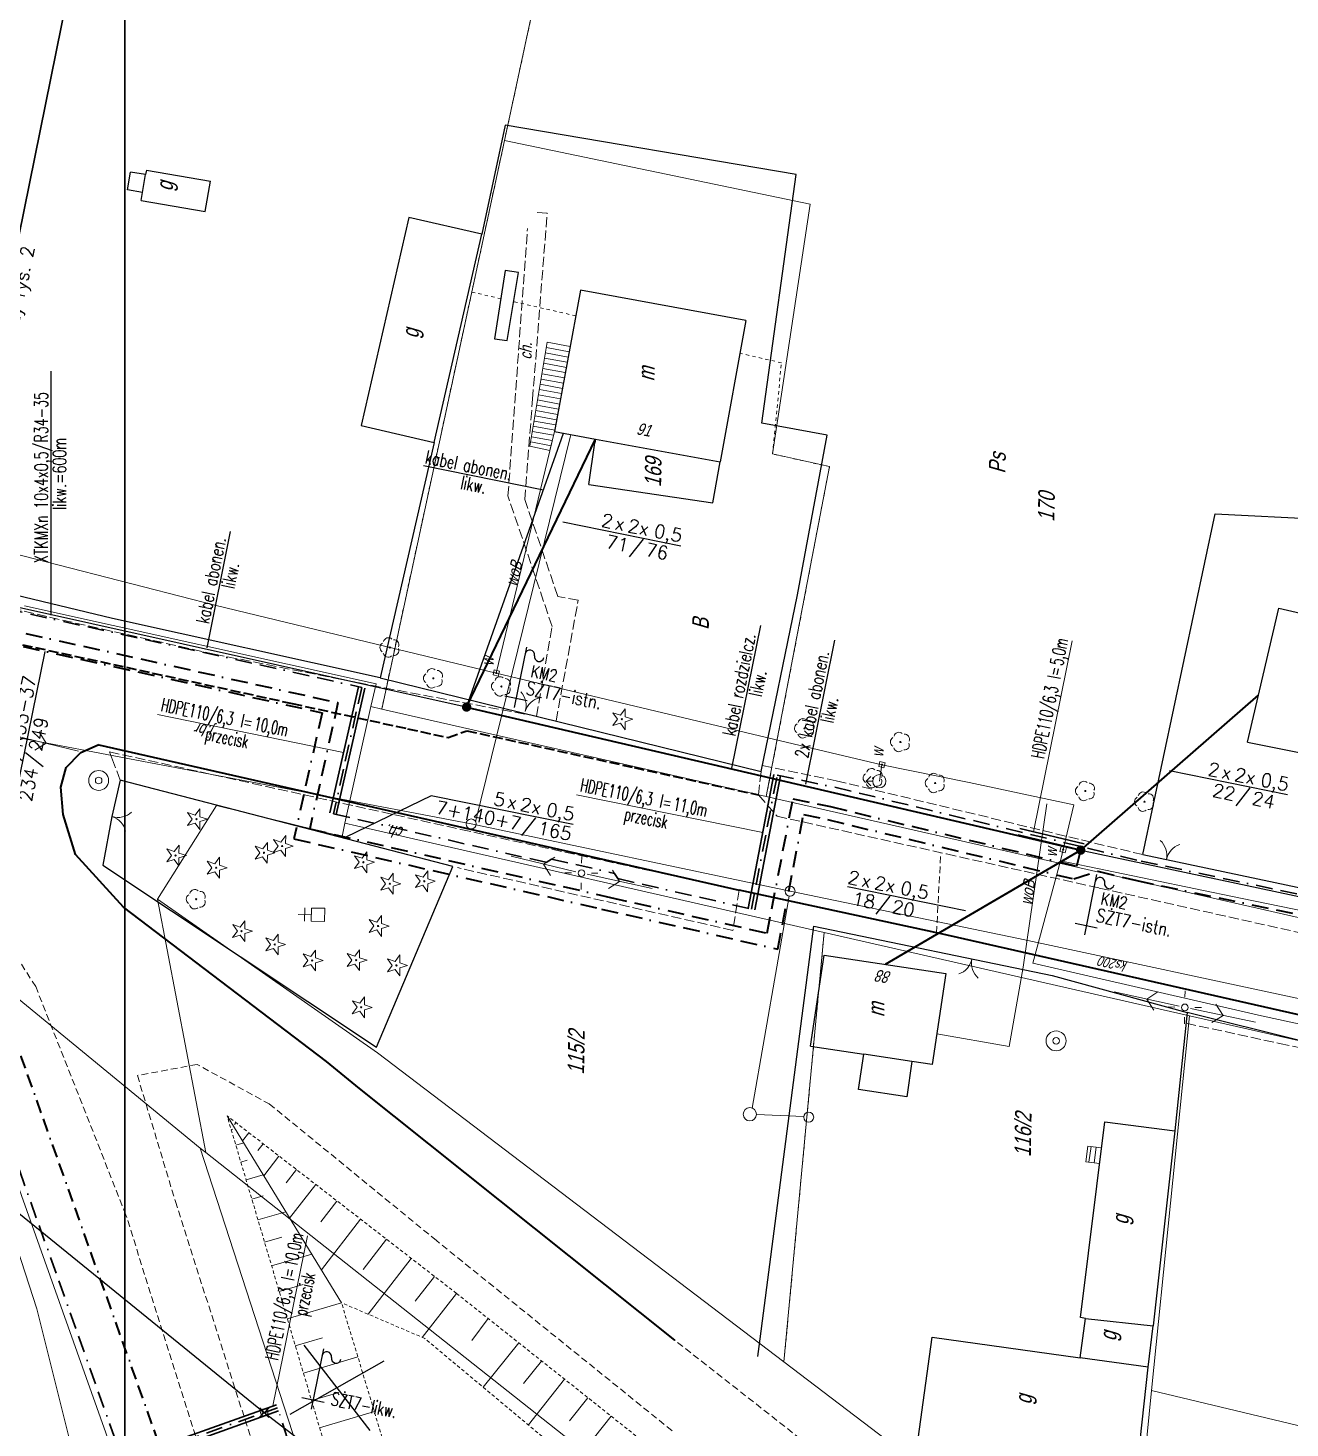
# Model space of a CAD drawing. Header units: millimetres. Extents: x 4848043 to 9699780, y 5827542 to 11659147.
# Drawn here: x 4849256.3 to 4849446.3, y 5829553.8 to 5829764.6 of the extents above; entities that cross this region are included whole.
import ezdxf
from ezdxf.enums import TextEntityAlignment as Align
from ezdxf.lldxf.tags import DXFTag

# ---------------------------------------------------------------- set-up
doc = ezdxf.new("R2010")
doc.units = ezdxf.units.MM
doc.header["$MEASUREMENT"] = 0
for name, pattern in [('0', [0]), ('BORDER', [1.75, 0.5, -0.25, 0.5, -0.25, 0, -0.25]), ('GUZ', [1, 0.5, -0.5]), ('KOC', [2, 1.5, -0.5]), ('KOJ', [0]), ('KOU', [1.5, 1, -0.5]), ('SCH', [0]), ('UPW', [0]), ('WSQ', [0.85, 0.5, -0.35])]:
    doc.linetypes.add(name, pattern=pattern)
doc.layers.get('0').update_dxf_attribs({"lineweight": 18})
for name, color, linetype, lineweight in [('EADTD_T_0', 7, '0', 18), ('EBTPO_L_6', 9, '0', 18), ('EBUOA_T_1', 251, '0', 25), ('EBUPP_L_3', 6, '0', 25), ('EDZPD_L_0', 251, '0', 18), ('EDZTD_T_0', 7, '0', 25), ('EUZOU_T_0', 251, '0', 18), ('EUZPU_L_4', 251, 'GUZ', 18), ('SDROK_T_0', 250, '0', 18), ('SDROK_T_1', 251, '0', 18), ('SDRPK_L_0', 7, '0', 35), ('SDRPK_L_0_nowa_powiatówka', 7, '0', 35), ('SDRPK_L_1', 7, 'KOU', 18), ('SDRPK_L_1_nowa_powiatówka', 7, 'KOU', 18), ('SDRPK_L_2', 251, 'KOC', 18), ('SZAPM_T_0', 251, '0', 18), ('SZOPO_T_0', 251, '0', 18), ('SZZPZ_T_0', 251, '0', 15), ('TEL kable doziemne proj.', 32, 'BORDER', 30), ('TEL rury', 6, 'Continuous', 30), ('TEL rury opis', 6, 'Continuous', 20), ('TES kable doziemne proj.', 4, 'BORDER', 40), ('TES kable napow. proj.', 241, 'LIN_NAPOW_PROJ', 35), ('UEEPA_T_2', 251, '0', 18), ('UKKOO_T_2', 7, '0', 18), ('UKKPA_T_4', 251, '0', 18), ('UKKPOR_L_0', 36, '0', 18), ('UTTPA_T_2', 34, '0', 18), ('UWWOA_T_0', 251, '0', 18), ('UWWOO_T_0', 251, '0', 18), ('UWWPA_T_0', 251, '0', 18), ('UWWPO_L_0', 162, 'UPW', 18), ('WUKPS_L_1', 251, '0', 18), ('WUKPS_L_2', 251, '0', 18)]:
    doc.layers.add(name, color=color, linetype=linetype, lineweight=lineweight)
doc.layers.add('Kanaliza', color=36, linetype='DASHEDX2', lineweight=18, plot=False)
doc.layers.add('RYS layout', color=7, linetype='Continuous', lineweight=30, plot=False)
for name, color, linetype in [('NR-RYS @ 1', 7, 'Continuous'), ('SZOPO_L_0', 251, 'BGS'), ('TES kable napow. likw.', 9, 'LIN_NAPOW_LIKW'), ('TES opisy kabli abon.', 30, 'Continuous'), ('TES opisy kabli rozdz.', 30, 'Continuous'), ('TES rury', 6, 'Continuous'), ('TES zakończenia likwidowane', 9, 'Continuous')]:
    doc.layers.add(name, color=color, linetype=linetype)
doc.styles.add('ROMANS', font='simplex.shx')
doc.styles.add('SIMPLEX', font='simplex.shx', dxfattribs={"width": 0.8, "height": 1.5})
doc.styles.add('Simplex2', font='simplex.shx', dxfattribs={"width": 0.7})
doc.styles.get("Standard").update_dxf_attribs({"font": 'txt', "width": 0.8, "oblique": 15})
doc.linetypes.add('BGS', pattern='A,2.5,[133,ltypeshp.shx,S=0.2,R=0,X=0,Y=0],2.5', length=5)
tags = doc.linetypes.add('DASHEDX2', pattern=[38.1, 25.4, -12.7]).pattern_tags.tags
tags[6:7] = [DXFTag(74, 4), DXFTag(75, 0), DXFTag(340, '0'), DXFTag(46, 1.0), DXFTag(50, 0.0), DXFTag(44, 0.0), DXFTag(45, 0.0)]
tags[4:5] = [DXFTag(74, 4), DXFTag(75, 0), DXFTag(340, '0'), DXFTag(46, 1.0), DXFTag(50, 0.0), DXFTag(44, 0.0), DXFTag(45, 0.0)]
doc.linetypes.add('LIN_NAPOW_LIKW', pattern='A,0.0001,[131,ltypeshp.shx,S=0.1,R=20,X=0.34023,Y=-0.12817],-0.1,[131,ltypeshp.shx,S=0.1,R=200,X=0.35977,Y=0.12817],-0.3,[135,l_napow.shx,S=0.1,R=0,X=-0.4,Y=0],-0.2,[135,l_napow.shx,S=0.1,R=180,X=0.2,Y=0],-0.2', length=0.8001)
doc.linetypes.add('LIN_NAPOW_PROJ', pattern='A,0.0001,-0.4,[136,l_napow.shx,S=0.1,R=0,X=-0.4,Y=0],-0.2,[137,l_napow.shx,S=0.1,R=0,X=-0.2,Y=0],-0.2', length=0.8001)

# ---------------------------------------------------------------- blocks, each defined once
blk = doc.blocks.new('FIG_2')
at = {"color": 0}
for p, q in [((-0.00583, 0.491555), (-0.00583, 1.491555)), ((-0.50583, 0.991555), (0.49417, 0.991555)), ((0.49417, 0.491555), (-0.50583, 0.491555)), ((-0.50583, 0.491555), (-0.50583, -0.508445)), ((0.49417, -0.508445), (0.49417, 0.491555)), ((-0.50583, -0.508445), (0.49417, -0.508445))]:
    blk.add_line(p, q, dxfattribs=at)
blk = doc.blocks.new('BGB')
at = {"color": 0}
for centre, start, end in [((-1.5, 0.021), 0, 60.404), ((1.5, 0.021), 120, 180.404)]:
    blk.add_arc(centre, 1.5, start, end, dxfattribs=at)
blk = doc.blocks.new('DIG')
at = {"color": 0}
for p, q in [((-0.78225, -0.26495), (-0.3012, 0.09375)), ((-0.4937, 0.6621), (-0.0039, 0.31545)), ((-0.3012, 0.09375), (-0.4937, 0.6621)), ((-0.0039, 0.31545), (0.4771, 0.67415)), ((0.4771, 0.67415), (0.2988, 0.1012)), ((0.2988, 0.1012), (0.7886, -0.24545)), ((-0.18225, -0.2575), (-0.78225, -0.26495)), ((0.01025, -0.82585), (-0.18225, -0.2575)), ((0.1886, -0.2529), (0.01025, -0.82585)), ((0.7886, -0.24545), (0.1886, -0.2529))]:
    blk.add_line(p, q, dxfattribs=at)
blk.add_circle((0, 0), 0.045, dxfattribs=at)
blk = doc.blocks.new('DLI')
at = {"color": 0}
blk.add_circle((0, 0), 0.045, dxfattribs=at)
for centre, start, end in [((-0.357, 0.116), 102.488, 221.918), ((0, 0.375), 30.487, 149.918), ((0.357, 0.116), -41.514, 77.916), ((-0.22, -0.303), 174.489, 293.916), ((0.22, -0.303), -113.512, 5.915)]:
    blk.add_arc(centre, 0.375, start, end, dxfattribs=at)
blk = doc.blocks.new('PNN')
at = {"color": 0}
for p, q in [((0.4395, 0.01539), (5.4395, 0.01539)), ((2.9395, 0.01539), (2.2324, 0.72249)), ((2.9395, 0.01539), (2.2324, -0.69171))]:
    blk.add_line(p, q, dxfattribs=at)
blk = doc.blocks.new('SLS')
at = {"color": 0}
blk.add_circle((0, 0), 0.25, dxfattribs=at)
blk.add_circle((0, 0), 0.25, dxfattribs=at)
blk = doc.blocks.new('LAT')
at = {"color": 0}
for p, q in [((0.00809, 0.758155), (0.00809, 1.258155)), ((-1.24191, 0.008155), (-0.74191, 0.008155)), ((0.75809, 0.008155), (1.25809, 0.008155)), ((0.00809, -0.741845), (0.00809, -1.241845))]:
    blk.add_line(p, q, dxfattribs=at)
blk = doc.blocks.new('UKK')
at = {"color": 0}
blk.add_circle((0, 0), 0.375, dxfattribs=at)
blk = doc.blocks.new('ZAS')
at = {"color": 0}
for p, q in [((0.2, 0.2), (-0.2, 0.2)), ((-0.2, 0.2), (-0.2, -0.2)), ((0.2, -0.2), (0.2, 0.2)), ((-0.2, -0.2), (0.2, -0.2))]:
    blk.add_line(p, q, dxfattribs=at)
blk.add_circle((0, 0), 0.045, dxfattribs=at)
blk = doc.blocks.new('HYP')
at = {"color": 0}
for p, q in [((0, 1), (-0.35355, 0.64645)), ((0, 0.5), (0, 1)), ((0, 1), (0.35355, 0.64645))]:
    blk.add_line(p, q, dxfattribs=at)
blk.add_circle((0, 0), 0.5, dxfattribs=at)
blk = doc.blocks.new('STD')
at = {"color": 0}
for radius in [0.75, 0.25]:
    blk.add_circle((0, 0), radius, dxfattribs=at)
blk = doc.blocks.new('KB-IWP')
at = {"style": 'SIMPLEX'}
for p in [(-1.22, 0.25), (0.64, 0.25)]:
    blk.add_text('x', height=1, dxfattribs=at).set_placement(p, align=Align.RIGHT)
for tag, p in [('POJ-KAB', (-2.13, 0.25)), ('DL-KAB', (-0.62, -1.25))]:
    blk.add_attdef(tag, text='', height=1, dxfattribs=at).set_placement(p, align=Align.RIGHT)
for tag, p in [('KONS-KAB', (-0.52, 0.25)), ('SR-ZYL', (2.12, 0.25)), ('SEP', (-0.02, -1.25))]:
    blk.add_attdef(tag, text='', height=1, dxfattribs=at).set_placement(p, align=Align.CENTER)
at = {"style": 'SIMPLEX', "flags": 1}
blk.add_attdef('TYP-KAB', text='', height=0.5, dxfattribs=at).set_placement((-6.02, 0.25), align=Align.RIGHT)
blk.add_attdef('REJ-SZAF', (6.39, 0.25), '', height=0.5, dxfattribs=at)
at = {"style": 'SIMPLEX'}
blk.add_attdef('DL-MON', (0.7, -1.25), '', height=1, dxfattribs=at)
blk = doc.blocks.new('OB')
at = {"style": 'ROMANS', "width": 0.6}
blk.add_text('l=', height=2, dxfattribs=at).set_placement((9.86, 0.18))
for tag, p in [('OB_TYP', (8.68, 0.18)), ('OB_SW', (11.54, -2.76))]:
    blk.add_attdef(tag, text='', height=2, dxfattribs=at).set_placement(p, align=Align.RIGHT)
blk.add_attdef('OB_DL', (11.91, 0.18), '', height=2, dxfattribs=at)
blk = doc.blocks.new('KB-RZP')
at = {"style": 'SIMPLEX'}
for s, p in [('/', (0.5, 0.39)), ('x', (-4.75, 0.25)), ('x', (-2.78, 0.25))]:
    blk.add_text(s, height=1, dxfattribs=at).set_placement(p)
for tag, p in [('POJ-KAB', (-5.16, 0.25)), ('DL-KAB', (0.19, -1.25))]:
    blk.add_attdef(tag, text='', height=1, dxfattribs=at).set_placement(p, align=Align.RIGHT)
for tag, p in [('KONS-KAB', (-3.5, 0.25)), ('SR-ZYL', (-0.85, 0.25)), ('SEP', (0.84, -1.25))]:
    blk.add_attdef(tag, text='', height=1, dxfattribs=at).set_placement(p, align=Align.CENTER)
for tag, p in [('NR-KAB', (1.5, 0.25)), ('DL-MON', (1.5, -1.25))]:
    blk.add_attdef(tag, p, '', height=1, dxfattribs=at)
at = {"style": 'SIMPLEX', "flags": 1}
blk.add_attdef('TYP-KAB', text='', height=0.5, dxfattribs=at).set_placement((-8.41, 0.25), align=Align.RIGHT)
blk.add_attdef('REJ-SZAF', (7.64, 0.25), '', height=0.5, dxfattribs=at)

msp = doc.modelspace()

# ---------------------------------------------------------------- hatches: boundary and pattern name
at = {"layer": 'UTTPA_T_2', "linetype": 'LIN_NAPOW_LIKW'}
h = msp.add_hatch(color=140, dxfattribs=at)
h.paths.add_polyline_path([(4849321.67, 5829662.63, 0.215792), (4849321.71, 5829662.05), (4849322.33, 5829662.38), (4849322.69, 5829661.78, 0.170354), (4849322.99, 5829662.14, 1)])
h.paths.add_polyline_path([(4849322.33, 5829662.38), (4849321.71, 5829662.05, 0.427671), (4849322.69, 5829661.78)])
h = msp.add_hatch(color=140, dxfattribs=at)
h.paths.add_polyline_path([(4849321.83, 5829662.57, 0.215792), (4849321.86, 5829662.13), (4849322.33, 5829662.39), (4849322.61, 5829661.92, 0.170354), (4849322.84, 5829662.2, 1)])
h.paths.add_polyline_path([(4849322.33, 5829662.39), (4849321.86, 5829662.13, 0.427671), (4849322.61, 5829661.92)])
h = msp.add_hatch(color=140, dxfattribs=at)
h.paths.add_polyline_path([(4849414.14, 5829641.09, 0.215792), (4849414.18, 5829640.52), (4849414.8, 5829640.85), (4849415.16, 5829640.25, 0.170354), (4849415.46, 5829640.61, 1)])
h.paths.add_polyline_path([(4849414.8, 5829640.85), (4849414.18, 5829640.52, 0.427671), (4849415.16, 5829640.25)])
h = msp.add_hatch(color=140, dxfattribs=at)
h.paths.add_polyline_path([(4849414.3, 5829641.04, 0.215792), (4849414.33, 5829640.6), (4849414.8, 5829640.85), (4849415.08, 5829640.39, 0.170354), (4849415.31, 5829640.66, 1)])
h.paths.add_polyline_path([(4849414.8, 5829640.85), (4849414.33, 5829640.6, 0.427671), (4849415.08, 5829640.39)])

# ---------------------------------------------------------------- linework, layer by layer
at = {"layer": 'EBTPO_L_6', "linetype": 'SCH'}
for p, q in [((4849334.47, 5829717.3), (4849332.37, 5829704.67)), ((4849337.92, 5829716.66), (4849334.47, 5829717.3)), ((4849334.07, 5829714.92), (4849337.48, 5829714.3)), ((4849334.21, 5829715.72), (4849337.64, 5829715.08)), ((4849334.34, 5829716.5), (4849337.77, 5829715.88)), ((4849337.92, 5829716.66), (4849335.6, 5829704.08)), ((4849333.69, 5829712.55), (4849337.06, 5829711.93)), ((4849333.82, 5829713.35), (4849337.19, 5829712.73)), ((4849333.94, 5829714.15), (4849337.35, 5829713.51)), ((4849333.42, 5829710.98), (4849336.75, 5829710.36)), ((4849333.56, 5829711.77), (4849336.91, 5829711.15)), ((4849333.02, 5829708.62), (4849336.33, 5829708)), ((4849333.15, 5829709.4), (4849336.46, 5829708.8)), ((4849333.29, 5829710.2), (4849336.62, 5829709.58)), ((4849332.64, 5829706.25), (4849335.89, 5829705.65)), ((4849332.77, 5829707.03), (4849336.04, 5829706.43)), ((4849332.91, 5829707.82), (4849336.17, 5829707.23)), ((4849332.37, 5829704.67), (4849331.87, 5829701.66)), ((4849332.37, 5829704.67), (4849335.6, 5829704.08)), ((4849335.6, 5829704.08), (4849332.37, 5829704.67)), ((4849332.5, 5829705.45), (4849335.75, 5829704.85)), ((4849335.6, 5829704.08), (4849334.88, 5829701.01)), ((4849331.99, 5829702.3), (4849335.06, 5829701.73)), ((4849332.12, 5829703.08), (4849335.23, 5829702.52)), ((4849332.25, 5829703.88), (4849335.42, 5829703.3)), ((4849334.88, 5829701.01), (4849331.87, 5829701.66))]:
    msp.add_line(p, q, dxfattribs=at)
at = {"layer": 'EBTPO_L_6', "linetype": '0'}
for p, q in [((4849415.59, 5829593.93), (4849415.89, 5829596.29)), ((4849417.92, 5829596.05), (4849415.89, 5829596.29)), ((4849416.35, 5829596.24), (4849416.04, 5829593.88)), ((4849417.15, 5829596.14), (4849416.84, 5829593.79)), ((4849417.64, 5829593.67), (4849417.92, 5829596.05)), ((4849417.64, 5829593.67), (4849415.59, 5829593.93))]:
    msp.add_line(p, q, dxfattribs=at)
at = {"layer": 'EBUPP_L_3', "linetype": '0'}
for p, q in [((4849271.27, 5829740.27), (4849271.74, 5829742.92)), ((4849274, 5829742.54), (4849271.74, 5829742.92)), ((4849273.55, 5829739.87), (4849274, 5829742.54)), ((4849274.11, 5829743.2), (4849274, 5829742.54)), ((4849274.11, 5829743.2), (4849283.76, 5829741.55)), ((4849273.55, 5829739.87), (4849271.27, 5829740.27)), ((4849273.33, 5829738.63), (4849273.55, 5829739.87)), ((4849282.98, 5829736.98), (4849283.76, 5829741.55)), ((4849273.33, 5829738.63), (4849282.98, 5829736.98)), ((4849313.65, 5829736.07), (4849306.47, 5829704.76)), ((4849324.64, 5829733.56), (4849313.65, 5829736.07)), ((4849317.46, 5829702.22), (4849324.64, 5829733.56)), ((4849328.13, 5829728.13), (4849326.54, 5829717.8)), ((4849330.12, 5829727.8), (4849328.13, 5829728.13)), ((4849328.42, 5829717.55), (4849330.12, 5829727.8)), ((4849339.48, 5829725.13), (4849335.55, 5829703.86)), ((4849364.4, 5829720.56), (4849339.48, 5829725.13)), ((4849364.4, 5829720.56), (4849360.52, 5829699.29)), ((4849326.54, 5829717.8), (4849328.42, 5829717.55)), ((4849306.47, 5829704.76), (4849317.46, 5829702.22)), ((4849335.55, 5829703.86), (4849341.74, 5829702.73)), ((4849340.71, 5829695.88), (4849341.65, 5829702.17)), ((4849341.74, 5829702.73), (4849341.65, 5829702.17)), ((4849341.74, 5829702.73), (4849360.52, 5829699.29)), ((4849359.39, 5829693.11), (4849360.52, 5829699.29)), ((4849340.71, 5829695.88), (4849359.39, 5829693.11)), ((4849439.9, 5829657.09), (4849444.64, 5829677.29)), ((4849444.64, 5829677.29), (4849460.23, 5829673.63)), ((4849439.9, 5829657.09), (4849456.54, 5829653.75)), ((4849374.13, 5829611.35), (4849376.19, 5829625.02)), ((4849376.19, 5829625.02), (4849394.51, 5829622.25)), ((4849394.51, 5829622.25), (4849392.44, 5829608.59)), ((4849374.13, 5829611.35), (4849382.15, 5829610.13)), ((4849381.33, 5829604.8), (4849382.15, 5829610.13)), ((4849389.39, 5829609.04), (4849382.15, 5829610.13)), ((4849389.39, 5829609.04), (4849388.6, 5829603.69)), ((4849392.44, 5829608.59), (4849389.39, 5829609.04)), ((4849388.6, 5829603.69), (4849381.33, 5829604.8)), ((4849414.79, 5829570.46), (4849418.41, 5829599.92)), ((4849418.41, 5829599.92), (4849428.97, 5829598.57)), ((4849428.97, 5829598.57), (4849425.69, 5829569.21)), ((4849414.72, 5829564.42), (4849415.54, 5829570.35)), ((4849415.54, 5829570.35), (4849414.79, 5829570.46)), ((4849415.54, 5829570.35), (4849425.69, 5829569.21)), ((4849424.97, 5829563), (4849425.69, 5829569.21)), ((4849390.32, 5829552.2), (4849392.45, 5829567.52)), ((4849392.45, 5829567.52), (4849414.72, 5829564.42)), ((4849424.97, 5829563), (4849414.72, 5829564.42)), ((4849423.26, 5829547.63), (4849424.97, 5829563))]:
    msp.add_line(p, q, dxfattribs=at)
at = {"layer": 'EDZPD_L_0', "linetype": '0'}
for p, q in [((4849328.04, 5829747.7), (4849348.73, 5829843.48)), ((4849309.55, 5829662.09), (4849328.04, 5829747.7)), ((4849328.04, 5829747.7), (4849374.07, 5829738.07)), ((4849374.07, 5829738.07), (4849368.4, 5829700.49)), ((4849368.4, 5829700.49), (4849376.97, 5829698.58)), ((4849376.97, 5829698.58), (4849367.46, 5829648.92)), ((4849308.71, 5829665.87), (4849255.75, 5829677.6)), ((4849307.93, 5829662.46), (4849308.71, 5829665.87)), ((4849304.02, 5829644.89), (4849307.93, 5829662.46)), ((4849309.55, 5829662.09), (4849307.93, 5829662.46)), ((4849367.46, 5829648.92), (4849309.55, 5829662.09)), ((4849284.68, 5829647.58), (4849275.77, 5829633.45)), ((4849303.58, 5829642.92), (4849284.68, 5829647.58)), ((4849460.22, 5829627.8), (4849367.46, 5829648.92)), ((4849304.02, 5829644.89), (4849303.58, 5829642.92)), ((4849305.75, 5829644.52), (4849304.02, 5829644.89)), ((4849376.17, 5829628.44), (4849305.75, 5829644.52)), ((4849275.77, 5829633.45), (4849283.09, 5829595.3)), ((4849308.9, 5829610.32), (4849275.77, 5829633.45)), ((4849240.62, 5829630.04), (4849282.22, 5829595.99)), ((4849289.75, 5829492.04), (4849240.62, 5829630.04)), ((4849370.12, 5829563.8), (4849376.17, 5829628.44)), ((4849431.16, 5829615.92), (4849376.17, 5829628.44)), ((4849425.47, 5829559.51), (4849431.16, 5829615.92)), ((4849431.16, 5829615.92), (4849501.31, 5829599.96)), ((4849370.12, 5829563.8), (4849308.9, 5829610.32)), ((4849282.22, 5829595.99), (4849316.61, 5829490.02)), ((4849283.09, 5829595.3), (4849282.22, 5829595.99)), ((4849283.09, 5829595.3), (4849436.9, 5829473.81)), ((4849421.93, 5829524.43), (4849370.12, 5829563.8)), ((4849425.47, 5829559.51), (4849421.93, 5829524.43)), ((4849495.68, 5829542.59), (4849425.47, 5829559.51))]:
    msp.add_line(p, q, dxfattribs=at)
at = {"layer": 'EUZPU_L_4', "linetype": 'GUZ'}
for p, q in [((4849348.58, 5829842.77), (4849328.04, 5829747.7)), ((4849328.04, 5829747.7), (4849323.11, 5829724.86)), ((4849323.11, 5829724.86), (4849320.19, 5829711.35)), ((4849323.11, 5829724.86), (4849327.47, 5829723.86)), ((4849338.77, 5829721.28), (4849329.4, 5829723.43)), ((4849369.74, 5829714.21), (4849363.51, 5829715.64)), ((4849368.4, 5829700.49), (4849369.74, 5829714.21)), ((4849320.19, 5829711.35), (4849309.55, 5829662.09)), ((4849376.97, 5829698.58), (4849368.4, 5829700.49)), ((4849367.46, 5829648.92), (4849376.97, 5829698.58)), ((4849372.44, 5829588.66), (4849376.17, 5829628.44)), ((4849370.12, 5829563.8), (4849372.44, 5829588.66))]:
    msp.add_line(p, q, dxfattribs=at)
at = {"layer": 'Kanaliza', "ltscale": 0.1}
for p, q in [((4849323.69, 5829645.13), (4849338, 5829703.41)), ((4849365.32, 5829602.02), (4849370.9, 5829633.93)), ((4849373.09, 5829600.72), (4849365.98, 5829601.04))]:
    msp.add_line(p, q, dxfattribs=at)
msp.add_circle((4849364.98, 5829601.08), 1, dxfattribs=at)
at = {"layer": 'RYS layout'}
for points in [[(4849270.89, 5829527.13), (4848660.89, 5829527.13), (4848660.89, 5829812.13), (4849270.89, 5829812.13)], [(4849812.06, 5829411.56), (4849214.23, 5829532.82), (4849270.89, 5829812.13), (4849868.72, 5829690.87)]]:
    msp.add_lwpolyline(points, close=True, dxfattribs=at)
at = {"layer": 'SDRPK_L_0', "linetype": 'KOC'}
for p, q in [((4849249.61, 5829673.05), (4849275.04, 5829667.51)), ((4849275.04, 5829667.51), (4849296.06, 5829662.92)), ((4849296.06, 5829662.92), (4849313.45, 5829659.12)), ((4849313.45, 5829659.12), (4849319.57, 5829657.79)), ((4849319.57, 5829657.79), (4849322.35, 5829658.83)), ((4849322.35, 5829658.83), (4849347.55, 5829653.27)), ((4849347.55, 5829653.27), (4849366.28, 5829649.16))]:
    msp.add_line(p, q, dxfattribs=at)
at = {"layer": 'SDRPK_L_0', "linetype": 'KOJ'}
for p, q in [((4849393.6, 5829628.29), (4849363.37, 5829634.81)), ((4849457.79, 5829613.72), (4849393.6, 5829628.29)), ((4849306.18, 5829604.97), (4849301.23, 5829609.04)), ((4849353.66, 5829567.07), (4849306.18, 5829604.97))]:
    msp.add_line(p, q, dxfattribs=at)
at = {"layer": 'SDRPK_L_0_nowa_powiatówka', "linetype": '0'}
for p, q in [((4849266.94, 5829656.71), (4849264.14, 5829655.44)), ((4849266.94, 5829656.71), (4849363.37, 5829634.81)), ((4849262.04, 5829653.26), (4849264.14, 5829655.44)), ((4849261.23, 5829650.33), (4849262.04, 5829653.26)), ((4849261.57, 5829646.19), (4849261.23, 5829650.33)), ((4849263.45, 5829640.17), (4849261.57, 5829646.19)), ((4849270.69, 5829632.26), (4849263.45, 5829640.17)), ((4849301.23, 5829609.04), (4849270.69, 5829632.26))]:
    msp.add_line(p, q, dxfattribs=at)
at = {"layer": 'SDRPK_L_1', "linetype": 'KOC'}
for p, q in [((4849366.28, 5829649.16), (4849369.09, 5829645.95)), ((4849369.09, 5829645.95), (4849394.59, 5829640.27)), ((4849394.59, 5829640.27), (4849417.6, 5829635.14)), ((4849417.6, 5829635.14), (4849452.03, 5829627.47))]:
    msp.add_line(p, q, dxfattribs=at)
at = {"layer": 'SDRPK_L_1', "linetype": 'KOU'}
for p, q in [((4849393.08, 5829628.4), (4849393.73, 5829640.45)), ((4849317.78, 5829582.07), (4849292.5, 5829602.75)), ((4849353.27, 5829553.44), (4849317.78, 5829582.07)), ((4849415.09, 5829518.89), (4849353.66, 5829567.07))]:
    msp.add_line(p, q, dxfattribs=at)
at = {"layer": 'SDRPK_L_1_nowa_powiatówka', "linetype": 'KOU'}
for p, q in [((4849257.45, 5829620.3), (4849252.72, 5829627.66)), ((4849271.04, 5829585.91), (4849257.45, 5829620.3)), ((4849281.75, 5829608.58), (4849272.77, 5829606.92)), ((4849292.7, 5829602.59), (4849281.75, 5829608.58)), ((4849272.77, 5829606.92), (4849278.48, 5829587.96)), ((4849278.48, 5829587.96), (4849309.51, 5829490.71)), ((4849301.74, 5829488.25), (4849271.04, 5829585.91))]:
    msp.add_line(p, q, dxfattribs=at)
at = {"layer": 'SDRPK_L_2', "linetype": 'KOC'}
for p, q in [((4849332.26, 5829708.72), (4849334.46, 5829736.74)), ((4849334.46, 5829736.74), (4849332.84, 5829736.87)), ((4849328.56, 5829694.16), (4849331.5, 5829734.43)), ((4849331.09, 5829693.61), (4849332.26, 5829708.72)), ((4849335.21, 5829674.5), (4849328.56, 5829694.16)), ((4849336.07, 5829679.04), (4849331.09, 5829693.61)), ((4849228.51, 5829683.42), (4849259.54, 5829675.91)), ((4849339.14, 5829678.47), (4849336.07, 5829679.04)), ((4849335.8, 5829660.29), (4849339.14, 5829678.47)), ((4849259.54, 5829675.91), (4849284.35, 5829670.35)), ((4849332.85, 5829661), (4849335.21, 5829674.5)), ((4849284.35, 5829670.35), (4849309.94, 5829665.27)), ((4849309.94, 5829665.27), (4849332.85, 5829661)), ((4849269.02, 5829654.46), (4849268.56, 5829655.64)), ((4849268.56, 5829655.64), (4849321.48, 5829643.96)), ((4849270.19, 5829651.38), (4849269.02, 5829654.46)), ((4849366.84, 5829653.61), (4849378, 5829651.29)), ((4849366.28, 5829649.16), (4849366.67, 5829652.69)), ((4849378, 5829651.29), (4849424.13, 5829640.17)), ((4849321.48, 5829643.96), (4849363.37, 5829634.81)), ((4849362.44, 5829628.76), (4849320.94, 5829638.21)), ((4849363.37, 5829634.81), (4849362.44, 5829628.76)), ((4849430.66, 5829614.78), (4849444.71, 5829611.75)), ((4849444.71, 5829611.75), (4849471.4, 5829606.32))]:
    msp.add_line(p, q, dxfattribs=at)
at = {"layer": 'SZOPO_L_0', "linetype": 'BGS'}
for p, q in [((4849328.14, 5829750), (4849324.64, 5829733.56)), ((4849371.97, 5829742.55), (4849328.14, 5829750)), ((4849366.76, 5829705.14), (4849371.97, 5829742.55)), ((4849376.61, 5829703.32), (4849366.76, 5829705.14)), ((4849317.46, 5829702.22), (4849309.31, 5829666.78)), ((4849372.16, 5829679.26), (4849376.61, 5829703.32)), ((4849424.13, 5829640.17), (4849435.05, 5829691.46)), ((4849435.05, 5829691.46), (4849458.91, 5829690.25)), ((4849269, 5829675.74), (4849246.69, 5829681.08)), ((4849366.67, 5829652.69), (4849372.16, 5829679.26)), ((4849309.31, 5829666.78), (4849269, 5829675.74)), ((4849309.31, 5829666.78), (4849366.67, 5829652.69)), ((4849270.19, 5829651.38), (4849268.91, 5829645.92)), ((4849320.26, 5829638.38), (4849270.19, 5829651.38)), ((4849268.91, 5829645.92), (4849267.54, 5829638.6)), ((4849424.13, 5829640.17), (4849491.51, 5829626)), ((4849267.54, 5829638.6), (4849308.78, 5829611.16)), ((4849308.78, 5829611.16), (4849320.26, 5829638.38)), ((4849366.4, 5829566.12), (4849374.59, 5829629.39)), ((4849374.59, 5829629.39), (4849410.51, 5829621.99)), ((4849410.51, 5829621.99), (4849430.81, 5829616.4)), ((4849430.81, 5829616.4), (4849428.97, 5829598.57)), ((4849447.92, 5829612.12), (4849430.81, 5829616.4)), ((4849366.19, 5829564.59), (4849366.4, 5829566.12))]:
    msp.add_line(p, q, dxfattribs=at)
at = {"layer": 'TEL kable doziemne proj.', "ltscale": 5}
for p, q in [((4849244.34, 5829679.1), (4849306.54, 5829665.33)), ((4849306.54, 5829665.33), (4849302.29, 5829646.31)), ((4849365.23, 5829631.96), (4849369.09, 5829652.12)), ((4849369.09, 5829652.12), (4849377.78, 5829650.31)), ((4849377.78, 5829650.31), (4849423.91, 5829639.19)), ((4849302.29, 5829646.31), (4849334.33, 5829639)), ((4849334.33, 5829639), (4849335.13, 5829639.49)), ((4849335.13, 5829639.49), (4849344.61, 5829637.34)), ((4849423.91, 5829639.19), (4849491.3, 5829625.02)), ((4849344.61, 5829637.34), (4849345.12, 5829636.55)), ((4849345.12, 5829636.55), (4849365.23, 5829631.96)), ((4849292.59, 5829556.87), (4849291.15, 5829555.48)), ((4849292.57, 5829555.45), (4849291.18, 5829556.89))]:
    msp.add_line(p, q, dxfattribs=at)
msp.add_lwpolyline([(4849411.83, 5829222.49), (4849405.57, 5829225.36), (4849315.67, 5829489.71), (4849293.86, 5829556.88), (4849270.67, 5829548.62), (4849241.47, 5829630.64), (4849213.15, 5829653.85), (4849208.31, 5829656.84), (4849204.7, 5829660.61), (4849200.15, 5829663.7), (4849206.26, 5829690.76)], dxfattribs=at)
at = {"layer": 'TEL rury'}
for p, q in [((4849306.05, 5829665.44), (4849301.72, 5829646.44)), ((4849307.03, 5829665.22), (4849302.7, 5829646.22)), ((4849364.74, 5829632.05), (4849368.6, 5829652.22)), ((4849365.72, 5829631.87), (4849369.58, 5829652.03)), ((4849405.38, 5829643.14), (4849415.1, 5829640.8)), ((4849405.62, 5829644.12), (4849415.34, 5829641.77)), ((4849270.5, 5829549.1), (4849293.7, 5829557.35)), ((4849270.83, 5829548.15), (4849294.03, 5829556.41))]:
    msp.add_line(p, q, dxfattribs=at)
at = {"layer": 'TEL rury opis'}
for p, q in [((4849407.69, 5829643.62), (4849413.53, 5829672.37)), ((4849275.77, 5829661.25), (4849303.8, 5829655.56)), ((4849338.9, 5829649.16), (4849366.93, 5829643.48)), ((4849293.17, 5829557.17), (4849298.37, 5829582.8))]:
    msp.add_line(p, q, dxfattribs=at)
at = {"layer": 'TES kable doziemne proj.', "ltscale": 5}
for p, q in [((4849369.17, 5829625.93), (4849373.05, 5829646.19)), ((4849373.05, 5829646.19), (4849376.69, 5829645.44)), ((4849376.69, 5829645.44), (4849413.75, 5829636.5)), ((4849413.75, 5829636.5), (4849417.38, 5829637.68)), ((4849417.38, 5829637.68), (4849423.25, 5829636.26)), ((4849423.25, 5829636.26), (4849490.66, 5829622.09)), ((4849342.66, 5829631.98), (4849369.17, 5829625.93))]:
    msp.add_line(p, q, dxfattribs=at)
for points in [[(4849189.23, 5829696.86), (4849194.52, 5829687.29), (4849199.89, 5829685.64), (4849223.58, 5829676.96), (4849228.75, 5829677.79), (4849239.09, 5829675.16), (4849243.25, 5829674.22), (4849300.57, 5829661.53), (4849296.32, 5829642.54), (4849342.66, 5829631.98)], [(4849193.13, 5829689.81), (4849200.53, 5829687.53), (4849220.16, 5829680.34), (4849224.23, 5829679.09), (4849228.84, 5829679.83), (4849239.55, 5829677.11), (4849243.68, 5829676.17), (4849302.96, 5829663.05), (4849298.71, 5829644.05), (4849343.98, 5829633.73)], [(4849343.98, 5829633.73), (4849367.59, 5829628.34), (4849371.46, 5829648.56), (4849377.13, 5829647.39), (4849414.22, 5829638.44), (4849414.8, 5829640.85)]]:
    msp.add_lwpolyline(points, dxfattribs=at)
at = {"layer": 'TES kable doziemne proj.', "ltscale": 4}
msp.add_lwpolyline([(4849404.8, 5829222.25), (4849399.46, 5829224.7), (4849309.97, 5829487.81), (4849290.06, 5829549.16), (4849278.33, 5829544.98), (4849246.56, 5829634.22), (4849216.65, 5829658.75), (4849212.11, 5829661.55), (4849208.59, 5829665.22), (4849206.9, 5829666.36), (4849209.94, 5829679.83), (4849199.26, 5829683.74), (4849187.77, 5829687.27), (4849185.37, 5829689.08), (4849178.32, 5829690.8)], dxfattribs=at)
at = {"layer": 'TES kable napow. likw.', "ltscale": 4}
for p, q in [((4849322.33, 5829662.39), (4849336.93, 5829703.61)), ((4849322.87, 5829662.26), (4849414.27, 5829640.98))]:
    msp.add_line(p, q, dxfattribs=at)
at = {"layer": 'TES kable napow. likw.', "ltscale": 5}
for p, q in [((4849240.66, 5829680.55), (4849321.8, 5829662.51)), ((4849415.34, 5829640.74), (4849510.53, 5829620.5)), ((4849229.33, 5829606.94), (4849291.87, 5829556.17)), ((4849291.87, 5829556.17), (4849362.56, 5829502.08))]:
    msp.add_line(p, q, dxfattribs=at)
at = {"layer": 'TES kable napow. proj.', "ltscale": 5}
for p, q in [((4849322.33, 5829662.39), (4849341.74, 5829702.73)), ((4849414.8, 5829640.85), (4849441.56, 5829664.19)), ((4849322.33, 5829662.39), (4849414.8, 5829640.85)), ((4849414.8, 5829640.85), (4849385.35, 5829623.64))]:
    msp.add_line(p, q, dxfattribs=at)
at = {"layer": 'TES opisy kabli rozdz.'}
for p, q in [((4849354.61, 5829686.62), (4849336.84, 5829690.23)), ((4849252.6, 5829639.88), (4849258.87, 5829670.76)), ((4849445.95, 5829649.18), (4849428.19, 5829652.78)), ((4849316.97, 5829649.04), (4849304.16, 5829642.81)), ((4849338.36, 5829644.71), (4849316.97, 5829649.04)), ((4849397.45, 5829631.72), (4849379.68, 5829635.33))]:
    msp.add_line(p, q, dxfattribs=at)
at = {"layer": 'TES rury', "linetype": 'Continuous'}
for p, q in [((4849259.73, 5829712.97), (4849259.73, 5829676.2)), ((4849333.9, 5829695.05), (4849315.84, 5829698.71)), ((4849286.75, 5829688.8), (4849283.21, 5829671.31)), ((4849366.6, 5829674.68), (4849362.24, 5829653.18)), ((4849377.75, 5829672.48), (4849373.35, 5829650.79)), ((4849331.35, 5829671.42), (4849329.5, 5829662.3)), ((4849331.46, 5829663.33), (4849328.11, 5829664.01)), ((4849417.2, 5829637.2), (4849415.35, 5829628.08)), ((4849417.3, 5829629.11), (4849413.95, 5829629.79)), ((4849297.82, 5829566.34), (4849307.76, 5829553.46)), ((4849309.87, 5829563.89), (4849295.7, 5829555.9))]:
    msp.add_line(p, q, dxfattribs=at)
for centre, start, end in [((4849331.85, 5829670.26), 348.5339, 168.5339), ((4849333.27, 5829669.97), 168.5339, 348.5339), ((4849417.7, 5829636.04), 348.5339, 168.5339), ((4849419.11, 5829635.75), 168.5339, 348.5339)]:
    msp.add_arc(centre, 0.721, start, end, dxfattribs=at)
at = {"layer": 'TES zakończenia likwidowane', "color": 0, "linetype": 'Continuous'}
for p, q in [((4849300.76, 5829565.78), (4849298.91, 5829556.66)), ((4849300.87, 5829557.69), (4849297.52, 5829558.37))]:
    msp.add_line(p, q, dxfattribs=at)
for centre, start, end in [((4849301.26, 5829564.62), 348.5339, 168.5339), ((4849302.68, 5829564.33), 168.5339, 348.5339)]:
    msp.add_arc(centre, 0.721, start, end, dxfattribs=at)
at = {"layer": 'UKKPOR_L_0', "linetype": '0'}
for p, q in [((4849323.02, 5829644.79), (4849218.06, 5829664.79)), ((4849371.03, 5829634.67), (4849323.02, 5829644.79)), ((4849405.44, 5829627.56), (4849371.03, 5829634.67)), ((4849471.7, 5829613.29), (4849405.44, 5829627.56))]:
    msp.add_line(p, q, dxfattribs=at)
at = {"layer": 'UWWPO_L_0', "linetype": 'UPW'}
for p, q in [((4849326.8, 5829667.51), (4849335.55, 5829703.86)), ((4849234.64, 5829690.5), (4849284.6, 5829677.68)), ((4849284.6, 5829677.68), (4849326.8, 5829667.51)), ((4849326.8, 5829667.51), (4849369.59, 5829657.32)), ((4849384.87, 5829653.71), (4849369.59, 5829657.32)), ((4849384.48, 5829651.21), (4849384.87, 5829653.71)), ((4849398, 5829651.01), (4849384.87, 5829653.71)), ((4849413.76, 5829647.65), (4849398, 5829651.01)), ((4849409.69, 5829647.8), (4849406.13, 5829623.2)), ((4849413.76, 5829647.65), (4849411.75, 5829639.21)), ((4849411.75, 5829639.21), (4849407.6, 5829623.84)), ((4849411.75, 5829639.21), (4849438.86, 5829633.62)), ((4849438.86, 5829633.62), (4849487.57, 5829623.61)), ((4849406.13, 5829623.2), (4849404.03, 5829611.28)), ((4849442.04, 5829615.92), (4849407.6, 5829623.84)), ((4849508.83, 5829601.17), (4849442.04, 5829615.92)), ((4849404.03, 5829611.28), (4849393.13, 5829613.19)), ((4849257.62, 5829571.79), (4849246.23, 5829606.78)), ((4849265.73, 5829539.42), (4849257.62, 5829571.79))]:
    msp.add_line(p, q, dxfattribs=at)
at = {"layer": 'WUKPS_L_1', "linetype": '0'}
for p, q in [((4849286.87, 5829598.77), (4849287.15, 5829598.84)), ((4849287.59, 5829599.8), (4849287.4, 5829599.54)), ((4849287.57, 5829596.42), (4849288.78, 5829596.77)), ((4849289.54, 5829598.3), (4849288.58, 5829597.06)), ((4849291.69, 5829596.62), (4849290.9, 5829595.6)), ((4849294.06, 5829594.78), (4849291.79, 5829591.82)), ((4849288.32, 5829593.88), (4849289.27, 5829594.17)), ((4849296.71, 5829592.75), (4849295.17, 5829590.78)), ((4849289.12, 5829591.19), (4849291.71, 5829591.95)), ((4849299.61, 5829590.52), (4849295.67, 5829585.45)), ((4849289.98, 5829588.29), (4849291.69, 5829588.78)), ((4849290.91, 5829585.17), (4849295.1, 5829586.41)), ((4849302.8, 5829588.02), (4849300.39, 5829584.89)), ((4849306.35, 5829585.3), (4849300.46, 5829577.68)), ((4849291.91, 5829581.82), (4849294.5, 5829582.59)), ((4849310.26, 5829582.27), (4849306.74, 5829577.71)), ((4849292.97, 5829578.24), (4849299.01, 5829580.03)), ((4849313.99, 5829579.38), (4849307.5, 5829571)), ((4849294.12, 5829574.38), (4849297.72, 5829575.45)), ((4849317.5, 5829576.66), (4849314.59, 5829572.93)), ((4849320.8, 5829574.12), (4849315.66, 5829567.49)), ((4849295.32, 5829570.29), (4849303.49, 5829572.71)), ((4849325.59, 5829570.32), (4849323.11, 5829567.02)), ((4849296.53, 5829566.21), (4849300.63, 5829567.42)), ((4849330.17, 5829566.67), (4849324.84, 5829559.98)), ((4849297.76, 5829562.11), (4849305.96, 5829564.54)), ((4849333.62, 5829563.93), (4849330.92, 5829560.54)), ((4849337.09, 5829561.19), (4849331.64, 5829554.3)), ((4849298.97, 5829558.01), (4849303.09, 5829559.21)), ((4849340.58, 5829558.4), (4849337.82, 5829554.93)), ((4849300.19, 5829553.88), (4849308.44, 5829556.34)), ((4849344.11, 5829555.62), (4849338.5, 5829548.58))]:
    msp.add_line(p, q, dxfattribs=at)
at = {"layer": 'WUKPS_L_2', "linetype": 'WSQ'}
for p, q in [((4849307.83, 5829528.18), (4849286.27, 5829600.84)), ((4849320.8, 5829574.12), (4849286.27, 5829600.84)), ((4849320.8, 5829574.12), (4849365.59, 5829538.57)), ((4849316.01, 5829531.26), (4849303.49, 5829572.71)), ((4849316.05, 5829567.32), (4849303.49, 5829572.71)), ((4849359.16, 5829531.33), (4849316.05, 5829567.32))]:
    msp.add_line(p, q, dxfattribs=at)
at = {"layer": 'WUKPS_L_2', "linetype": '0'}
msp.add_line((4849286.27, 5829600.84), (4849303.49, 5829572.71), dxfattribs=at)

# ---------------------------------------------------------------- block references
at = {"layer": 'SZAPM_T_0', "xscale": 2, "yscale": 2, "zscale": 2, "rotation": 88.97723720235952}
msp.add_blockref('FIG_2', (4849299.93, 5829631.12), dxfattribs=at)
at = {"layer": 'SZOPO_T_0'}
for p, xscale, yscale, zscale, rotation in [((4849331.14, 5829661.71), 2.000000000254951, 2.000000000254951, 2.000000000254951, 342.567237196106), ((4849268.91, 5829645.92), 1.999999999996916, 1.999999999996916, 1.999999999996916, 252.4572372105445), ((4849427.7, 5829639.4), 2.000000000464236, 2.000000000464236, 2.000000000464236, 348.1372372000713), ((4849398.43, 5829624.48), 1.999999999972664, 1.999999999972664, 1.999999999972664, 168.3672372051678)]:
    msp.add_blockref('BGB', p, dxfattribs=dict(at, xscale=xscale, yscale=yscale, zscale=zscale, rotation=rotation))
at = {"layer": 'SZZPZ_T_0', "xscale": 2, "yscale": 2, "zscale": 2, "rotation": 88.97723720235952}
for name, p in [('DLI', (4849310.77, 5829671.35)), ('DLI', (4849317.33, 5829666.7)), ('DLI', (4849327.57, 5829665.49)), ('DIG', (4849345.7, 5829660.55)), ('DLI', (4849373.2, 5829659.18)), ('DLI', (4849387.65, 5829657.12)), ('DLI', (4849383.53, 5829651.67)), ('DLI', (4849392.88, 5829650.95)), ('DLI', (4849415.5, 5829649.74)), ('DLI', (4849424.41, 5829648.14)), ('DIG', (4849281.66, 5829645.51)), ('DIG', (4849294.57, 5829641.46)), ('DIG', (4849278.51, 5829640.04)), ('DIG', (4849291.82, 5829640.45)), ('DIG', (4849284.61, 5829638.2)), ('DIG', (4849306.79, 5829639.02)), ('DIG', (4849310.76, 5829635.79)), ('DIG', (4849315.96, 5829636.16)), ('DLI', (4849281.61, 5829633.45)), ('DIG', (4849288.44, 5829628.65)), ('DIG', (4849309, 5829629.42)), ('DIG', (4849293.43, 5829626.64)), ('DIG', (4849299.07, 5829624.24)), ('DIG', (4849305.69, 5829624.28)), ('DIG', (4849311.76, 5829623.49)), ('DIG', (4849306.46, 5829617.18))]:
    msp.add_blockref(name, p, dxfattribs=at)
at = {"layer": 'TEL rury opis'}
for p, rotation, values in [((4849409.91, 5829656.81), 78.5338841270619, {'OB_TYP': 'HDPE110/6,3', 'OB_DL': '5,0m'}), ((4849278.48, 5829661.16), 348.5338841266187, {'OB_TYP': 'HDPE110/6,3', 'OB_DL': '10,0m', 'OB_SW': 'przecisk'}), ((4849341.6, 5829649.07), 348.5338841266187, {'OB_TYP': 'HDPE110/6,3', 'OB_DL': '11,0m', 'OB_SW': 'przecisk'}), ((4849294.56, 5829566.27), 78.53388412802713, {'OB_TYP': 'HDPE110/6,3', 'OB_DL': '10,0m', 'OB_SW': 'przecisk'})]:
    msp.add_blockref('OB', p, dxfattribs=dict(at, rotation=rotation)).add_auto_attribs(values)
at = {"layer": 'TES opisy kabli abon.', "linetype": 'Continuous'}
for p, xscale, yscale, zscale, rotation, values in [((4849348.24, 5829687.92), 1.999999999546577, 1.999999999546577, 1.999999999546577, 348.5338841265313, {'POJ-KAB': '2', 'KONS-KAB': '2', 'DL-KAB': '71', 'DL-MON': '76', 'SR-ZYL': '0,5', 'SEP': '/'}), ((4849439.58, 5829650.47), 1.999999999546577, 1.999999999546577, 1.999999999546577, 348.5338841265313, {'POJ-KAB': '2', 'KONS-KAB': '2', 'DL-KAB': '22', 'DL-MON': '24', 'SR-ZYL': '0,5', 'SEP': '/'}), ((4849332.02, 5829645.99), 1.999999999363284, 1.999999999363284, 1.999999999363284, 348.5338841358439, {'POJ-KAB': '5', 'KONS-KAB': '2', 'DL-KAB': '7+140+7', 'DL-MON': '165', 'SR-ZYL': '0,5', 'SEP': '/'}), ((4849385.36, 5829634.17), 1.999999999546577, 1.999999999546577, 1.999999999546577, 348.5338841265313, {'POJ-KAB': '2', 'KONS-KAB': '2', 'DL-KAB': '18', 'DL-MON': '20', 'SR-ZYL': '0,5', 'SEP': '/'})]:
    msp.add_blockref('KB-IWP', p, dxfattribs=dict(at, xscale=xscale, yscale=yscale, zscale=zscale, rotation=rotation)).add_auto_attribs(values)
at = {"layer": 'TES opisy kabli rozdz.', "xscale": 1.999999999883585, "yscale": 1.999999999883585, "zscale": 1.999999999883585, "rotation": 78.53388411826161}
msp.add_blockref('KB-RZP', (4849255.29, 5829653.16), dxfattribs=at).add_auto_attribs({'POJ-KAB': '50', 'KONS-KAB': '2', 'SR-ZYL': '0,5', 'NR-KAB': 'R33-37', 'DL-KAB': '234', 'DL-MON': '249', 'SEP': '/'})
at = {"layer": 'UEEPA_T_2'}
for name, p, xscale, yscale, zscale, rotation in [('PNN', (4849253.29, 5829658.28), 1.999999999770557, 1.999999999770557, 1.999999999770557, 346.4072371876854), ('PNN', (4849339.63, 5829637.39), 1.999999999770557, 1.999999999770557, 1.999999999770557, 166.4072371876854), ('LAT', (4849339.63, 5829637.39), 2, 2, 2, 88.97723720235952), ('SLS', (4849339.63, 5829637.39), 2, 2, 2, 88.97723720235952), ('PNN', (4849339.63, 5829637.39), 2.00000000021994, 2.00000000021994, 2.00000000021994, 347.4472372065482), ('PNN', (4849430.48, 5829617.17), 2.00000000021994, 2.00000000021994, 2.00000000021994, 167.4472372065482), ('LAT', (4849430.48, 5829617.17), 2, 2, 2, 88.97723720235952), ('SLS', (4849430.48, 5829617.17), 2, 2, 2, 88.97723720235952), ('PNN', (4849430.48, 5829617.17), 1.99999999949395, 1.99999999949395, 1.99999999949395, 347.9072372121081)]:
    msp.add_blockref(name, p, dxfattribs=dict(at, xscale=xscale, yscale=yscale, zscale=zscale, rotation=rotation))
at = {"layer": 'UKKPA_T_4', "xscale": 2, "yscale": 2, "zscale": 2, "rotation": 88.97723720235952}
for p in [(4849323.02, 5829644.79), (4849371.03, 5829634.67), (4849373.84, 5829600.64)]:
    msp.add_blockref('UKK', p, dxfattribs=at)
at = {"layer": 'UTTPA_T_2', "xscale": 2.2, "yscale": 2.2, "zscale": 2}
for p, rotation in [((4849322.33, 5829662.39), 287.1445998068563), ((4849322.33, 5829662.39), 88.97723720235952), ((4849414.8, 5829640.85), 287.1445998068563), ((4849414.8, 5829640.85), 88.97723720235952), ((4849414.8, 5829640.85), 88.97723720235952), ((4849291.87, 5829556.17), 88.97723720235952)]:
    msp.add_blockref('SLS', p, dxfattribs=dict(at, rotation=rotation))
at = {"layer": 'UWWPA_T_0'}
for name, p, xscale, yscale, zscale, rotation in [('ZAS', (4849326.8, 5829667.51), 2.000000000529457, 2.000000000529457, 2.000000000529457, 76.44723719253125), ('ZAS', (4849384.87, 5829653.71), 2.000000000529457, 2.000000000529457, 2.000000000529457, 76.44723719253125), ('STD', (4849266.93, 5829651.33), 2, 2, 2, 88.97723720235952), ('HYP', (4849384.48, 5829651.21), 2, 2, 2, 88.97723720235952), ('ZAS', (4849412.16, 5829640.92), 2.000000000312914, 2.000000000312914, 2.000000000312914, 76.6272372121946), ('STD', (4849411.09, 5829612.13), 2, 2, 2, 88.97723720235952)]:
    msp.add_blockref(name, p, dxfattribs=dict(at, xscale=xscale, yscale=yscale, zscale=zscale, rotation=rotation))

# ---------------------------------------------------------------- texts
at = {"layer": 'EADTD_T_0', "char_height": 1.8, "attachment_point": 8, "line_spacing_factor": 0.82}
for s, insert, rotation in [('91', (4849348.85, 5829703.24), 349.6325), ('88', (4849385.33, 5829622.7), 171.4033)]:
    msp.add_mtext(s, dxfattribs=dict(at, insert=insert, rotation=rotation))
at = {"layer": 'EBUOA_T_1', "char_height": 2.48, "attachment_point": 9, "rotation": 88.9772, "line_spacing_factor": 0.82}
for s, insert in [('g', (4849278.88, 5829741.49)), ('g', (4849315.89, 5829719.33)), ('m', (4849350.65, 5829713.61)), ('m', (4849385.25, 5829617.9)), ('g', (4849422.78, 5829585.88)), ('g', (4849420.95, 5829568.37)), ('g', (4849408.2, 5829558.84))]:
    msp.add_mtext(s, dxfattribs=dict(at, insert=insert))
at = {"layer": 'EDZTD_T_0', "char_height": 2.48, "rotation": 88.9772, "line_spacing_factor": 0.82}
for s, insert, attachment_point in [('169', (4849350.43, 5829697.71), 5), ('170', (4849408.42, 5829694.73), 3), ('115/2', (4849338.85, 5829610.38), 5), ('116/2', (4849406.12, 5829597.96), 5)]:
    msp.add_mtext(s, dxfattribs=dict(at, insert=insert, attachment_point=attachment_point))
at = {"layer": 'EUZOU_T_0', "char_height": 2.5, "attachment_point": 5, "rotation": 88.9772, "line_spacing_factor": 0.82}
for s, insert in [('Ps', (4849402.26, 5829699.09)), ('B', (4849357.56, 5829674.9))]:
    msp.add_mtext(s, dxfattribs=dict(at, insert=insert))
at = {"layer": 'NR-RYS @ 1', "color": 6, "style": 'ROMANS'}
msp.add_text('Łączy rys. 2', height=1.98, rotation=78.5339, dxfattribs=at).set_placement((4849255.06, 5829723.8), align=Align.MIDDLE)
at = {"layer": 'SDROK_T_0', "insert": (4849283.01, 5829659.13), "char_height": 1.8, "attachment_point": 5, "rotation": 167.697, "line_spacing_factor": 0.82}
msp.add_mtext('j.br', dxfattribs=at)
at = {"layer": 'SDROK_T_1', "char_height": 1.8, "attachment_point": 5, "line_spacing_factor": 0.82}
for insert, rotation in [((4849331.25, 5829715.98), 88.9772), ((4849311.58, 5829643.64), 167.539)]:
    msp.add_mtext('ch.', dxfattribs=dict(at, insert=insert, rotation=rotation))
at = {"layer": 'TES rury', "linetype": 'Continuous'}
for s, height, rotation, style, width, p in [('XTKMXn 10x4x0,5/R34-35', 2, 90, 'Simplex2', 0.7, (4849259.28, 5829684.08)), ('likw.=600m', 2, 90, 'Simplex2', 0.7, (4849262.03, 5829692.08)), ('kabel abonen.', 2, 348.5339, 'Simplex2', 0.7, (4849315.98, 5829699.1)), ('likw.', 2, 348.5339, 'Simplex2', 0.7, (4849321.26, 5829695.26)), ('kabel abonen.', 2, 78.5339, 'Simplex2', 0.7, (4849283.5, 5829674.81)), ('likw.', 2, 78.5339, 'Simplex2', 0.7, (4849287.34, 5829680.09)), ('kabel rozdzielcz.', 2, 78.5339, 'Simplex2', 0.7, (4849362.78, 5829657.9)), ('2x kabel abonen.', 2, 78.5339, 'Simplex2', 0.7, (4849373.7, 5829654.58)), ('KM2', 1.8, 348.5339, 'ROMANS', 0.8, (4849331.85, 5829666.95)), ('SŻT7-istn.', 2, 348.5339, 'ROMANS', 0.8, (4849331.13, 5829664.31)), ('likw.', 2, 78.5339, 'Simplex2', 0.7, (4849366.76, 5829663.86)), ('likw.', 2, 78.5339, 'Simplex2', 0.7, (4849377.54, 5829659.86)), ('KM2', 1.8, 348.5339, 'ROMANS', 0.8, (4849417.7, 5829632.73)), ('SŻT7-istn.', 2, 348.5339, 'ROMANS', 0.8, (4849416.98, 5829630.09))]:
    msp.add_text(s, height=height, rotation=rotation, dxfattribs=dict(at, style=style, width=width)).set_placement(p)
at = {"layer": 'TES zakończenia likwidowane', "color": 0, "linetype": 'Continuous', "style": 'ROMANS', "width": 0.7}
msp.add_text('SŻT7-likw.', height=2, rotation=348.5339, dxfattribs=at).set_placement((4849301.78, 5829557.32))
at = {"layer": 'UKKOO_T_2', "insert": (4849419.85, 5829624.46), "char_height": 1.5, "attachment_point": 8, "rotation": 167.2089, "line_spacing_factor": 0.82}
msp.add_mtext('ks200', dxfattribs=at)
at = {"layer": 'UWWOA_T_0', "char_height": 1.8, "rotation": 88.9772, "line_spacing_factor": 0.82}
for insert, attachment_point in [((4849326.38, 5829668.55), 7), ((4849385.09, 5829654.82), 7), ((4849411.25, 5829641.16), 9)]:
    msp.add_mtext('w', dxfattribs=dict(at, insert=insert, attachment_point=attachment_point))
at = {"layer": 'UWWOO_T_0', "char_height": 1.8, "attachment_point": 8, "line_spacing_factor": 0.82}
for insert, rotation in [((4849330.35, 5829682.25), 76.4486), ((4849407.72, 5829634.32), 81.7959)]:
    msp.add_mtext('woB', dxfattribs=dict(at, insert=insert, rotation=rotation))

doc.saveas('drawing.dxf')
